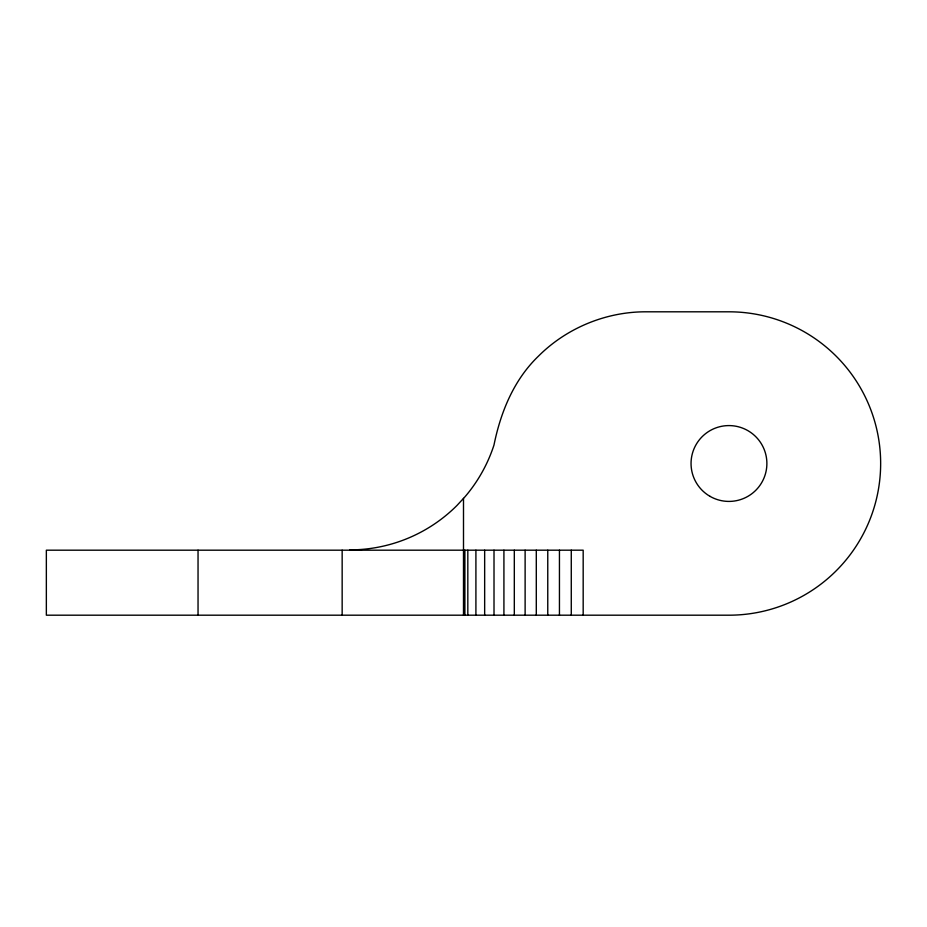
<?xml version="1.0" encoding="UTF-8"?>
<svg xmlns="http://www.w3.org/2000/svg" width="927" height="927" viewBox="0 0 927 927"><rect width="100%" height="100%" fill="white"/><g stroke="black" fill="none" stroke-linecap="round" stroke-linejoin="round"><path stroke-width="1.39" d="M583.176 615.192L583.176 550.186L46.35 550.186L46.35 615.192L728.958 615.192A151.692 151.692 0 0 0 880.65 463.5A151.692 151.692 0 0 0 728.958 311.808L645.632 311.808C605.852 311.762 566.455 328.077 538.367 356.235C513.79 379.885 500.626 412.237 493.975 445.076A151.692 151.692 0 0 1 465.053 496.721L456.976 505.458A151.692 151.692 0 0 1 349.711 549.896L349.711 550.186M571.275 550.186L571.275 615.192M559.444 550.186L559.444 615.192M547.764 550.186L547.764 615.192M536.293 550.186L536.293 615.192M525.122 550.186L525.122 615.192M514.311 550.186L514.311 615.192M503.917 550.186L503.917 615.192M494.01 550.186L494.01 615.192M484.659 550.186L484.659 615.192M475.91 550.186L475.91 615.192M467.822 550.186L467.822 615.192M464.879 550.186L464.879 615.192M463.5 498.402L463.5 615.192M342.156 550.186L342.156 615.192M198.042 550.186L198.042 615.192M710.001 496.339A37.926 37.926 0 0 0 766.884 463.5A37.926 37.926 0 0 0 710.001 430.661A37.926 37.926 0 0 0 710.001 496.339"/></g></svg>
